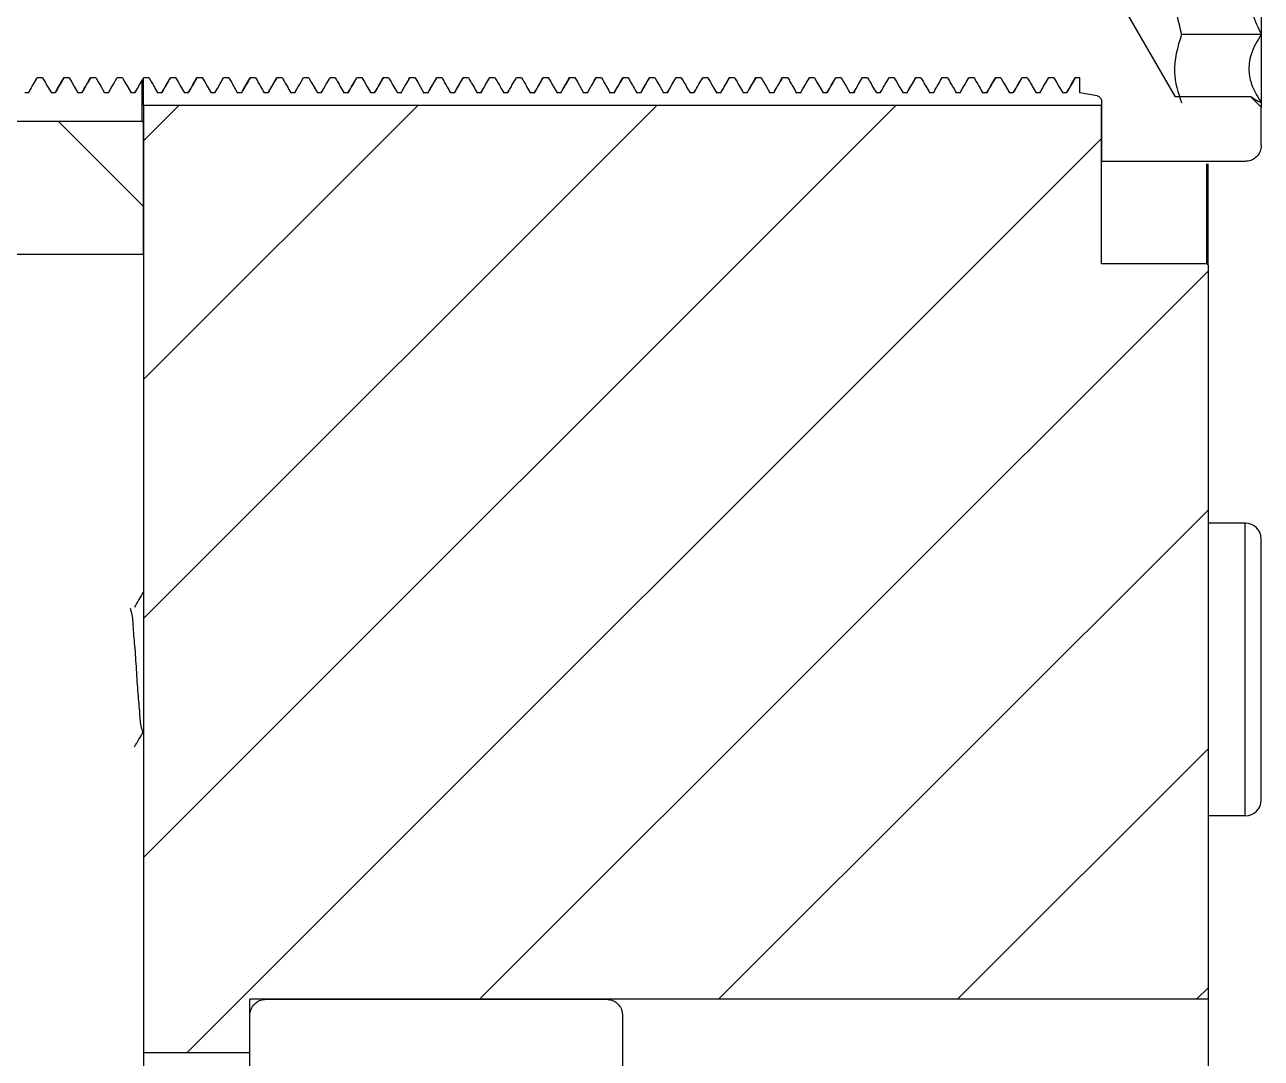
# Model space of a CAD drawing. Header units: millimetres. Extents: x -48 to 1187, y 2 to 839.
# Drawn here: x 820.58 to 843.81, y 751.9 to 771.33 of the extents above; entities that cross this region are included whole.
import ezdxf

# ---------------------------------------------------------------- set-up
doc = ezdxf.new("R2010")
doc.units = ezdxf.units.MM

# ---------------------------------------------------------------- blocks, each defined once
blk = doc.blocks.new('SW_HATCH_4')
at = {"color": 0, "linetype": 'Continuous', "lineweight": 18}
for p, q in [((-89.052, -21.7), (-103.185, -35.833)), ((-93.542, -21.7), (-103.185, -31.343)), ((-98.032, -21.7), (-103.185, -26.852)), ((-102.522, -21.7), (-103.185, -22.362)), ((-104.78, -22), (-103.185, -23.596)), ((-85.185, -22.323), (-102.362, -39.5)), ((-83.185, -24.813), (-96.872, -38.5)), ((-83.185, -29.303), (-92.382, -38.5)), ((-83.185, -33.793), (-87.891, -38.5)), ((-83.185, -38.283), (-83.401, -38.5))]:
    blk.add_line(p, q, dxfattribs=at)

msp = doc.modelspace()

# ---------------------------------------------------------------- linework, layer by layer
at = {"color": 7, "linetype": 'Continuous', "lineweight": 25}
for p, q in [((843.808716, 772.796122), (843.808716, 771.147756)), ((842.194473, 769.97715), (841.308715, 771.511314)), ((843.808716, 771.147756), (842.308713, 771.147756)), ((843.808716, 771.147756), (843.808716, 769.862948)), ((820.789536, 770.291952), (820.814421, 770.334093)), ((820.91335, 770.333556), (820.81469, 770.333556)), ((821.413396, 770.333556), (821.314623, 770.333556)), ((821.913479, 770.333556), (821.814647, 770.333556)), ((822.413428, 770.333556), (822.31476, 770.333556)), ((822.775518, 770.266412), (822.815118, 770.333556)), ((822.808718, 769.81133), (822.808718, 770.321099)), ((822.913347, 770.333556), (822.814612, 770.333556)), ((823.413415, 770.333556), (823.314613, 770.333556)), ((823.913624, 770.333556), (823.814718, 770.333556)), ((824.284403, 770.282982), (824.314533, 770.334003)), ((824.413342, 770.333556), (824.314682, 770.333556)), ((824.913403, 770.333556), (824.814616, 770.333556)), ((825.413471, 770.333556), (825.314661, 770.333556)), ((825.913405, 770.333556), (825.814752, 770.333556)), ((826.279325, 770.27276), (826.315185, 770.333556)), ((826.413354, 770.333556), (826.314604, 770.333556)), ((826.913422, 770.333556), (826.814612, 770.333556)), ((827.413758, 770.333556), (827.314762, 770.333556)), ((827.779932, 770.275114), (827.814652, 770.333944)), ((827.913342, 770.333556), (827.814666, 770.333556)), ((828.413417, 770.333556), (828.314608, 770.333556)), ((828.913463, 770.333556), (828.814668, 770.333556)), ((829.41339, 770.333556), (829.314737, 770.333556)), ((829.784749, 770.281879), (829.815222, 770.333556)), ((829.913361, 770.333556), (829.814596, 770.333556)), ((830.413422, 770.333556), (830.314619, 770.333556)), ((830.913572, 770.333556), (830.814777, 770.333556)), ((831.276281, 770.268647), (831.31477, 770.333854)), ((831.413342, 770.333556), (831.314659, 770.333556)), ((831.913425, 770.333556), (831.814607, 770.333556)), ((832.413448, 770.333556), (832.314676, 770.333556)), ((832.809685, 770.326881), (832.814073, 770.334301)), ((832.913367, 770.333556), (832.814729, 770.333556)), ((833.29173, 770.293711), (833.315229, 770.333556)), ((833.413368, 770.333556), (833.314588, 770.333556)), ((833.913421, 770.333556), (833.814626, 770.333556)), ((834.413482, 770.333556), (834.314776, 770.333556)), ((834.773814, 770.264206), (834.814748, 770.333556)), ((834.913341, 770.333556), (834.814643, 770.333556)), ((835.413432, 770.333556), (835.314607, 770.333556)), ((835.91344, 770.333556), (835.81469, 770.333556)), ((836.303135, 770.315556), (836.31417, 770.334242)), ((836.413359, 770.333556), (836.314721, 770.333556)), ((836.799985, 770.307748), (836.815206, 770.333556)), ((836.913375, 770.333556), (836.814588, 770.333556)), ((837.413428, 770.333556), (837.314626, 770.333556)), ((837.913467, 770.333556), (837.814772, 770.333556)), ((838.272674, 770.262031), (838.314881, 770.333556)), ((838.413341, 770.333556), (838.314632, 770.333556)), ((838.913442, 770.333556), (838.814607, 770.333556)), ((839.413425, 770.333556), (839.314697, 770.333556)), ((839.796932, 770.304797), (839.814296, 770.334212)), ((839.913355, 770.333556), (839.814706, 770.333556)), ((840.401715, 770.333556), (840.314636, 770.333556)), ((840.401715, 770.047812), (840.401715, 770.333556)), ((822.783714, 769.51131), (822.783714, 770.263789)), ((820.649711, 770.047812), (820.578387, 770.047812)), ((821.149645, 770.047812), (821.078328, 770.047812)), ((821.649669, 770.047812), (821.578374, 770.047812)), ((822.149714, 770.047812), (822.078457, 770.047812)), ((822.649738, 770.047812), (822.578309, 770.047812)), ((823.149634, 770.047812), (823.078325, 770.047812)), ((823.64974, 770.047812), (823.578482, 770.047812)), ((824.149934, 770.047812), (824.078379, 770.047812)), ((824.649637, 770.047812), (824.578321, 770.047812)), ((825.149683, 770.047812), (825.078381, 770.047812)), ((825.649714, 770.047812), (825.578449, 770.047812)), ((826.149722, 770.047812), (826.078309, 770.047812)), ((826.649634, 770.047812), (826.578332, 770.047812)), ((827.149702, 770.047812), (827.078489, 770.047812)), ((827.649919, 770.047812), (827.578364, 770.047812)), ((828.149637, 770.047812), (828.07832, 770.047812)), ((828.64969, 770.047812), (828.578396, 770.047812)), ((829.149758, 770.047812), (829.078441, 770.047812)), ((829.6497, 770.047812), (829.578301, 770.047812)), ((830.149641, 770.047812), (830.078339, 770.047812)), ((830.649709, 770.047812), (830.578489, 770.047812)), ((831.149897, 770.047812), (831.078349, 770.047812)), ((831.649629, 770.047812), (831.57832, 770.047812)), ((832.149697, 770.047812), (832.078403, 770.047812)), ((832.649751, 770.047812), (832.578426, 770.047812)), ((833.149684, 770.047812), (833.078293, 770.047812)), ((833.649648, 770.047812), (833.578346, 770.047812)), ((834.149709, 770.047812), (834.078481, 770.047812)), ((834.649874, 770.047812), (834.578341, 770.047812)), ((835.149629, 770.047812), (835.078319, 770.047812)), ((835.649712, 770.047812), (835.57841, 770.047812)), ((836.149743, 770.047812), (836.078418, 770.047812)), ((836.649662, 770.047812), (836.578337, 770.047812)), ((837.149655, 770.047812), (837.078353, 770.047812)), ((837.649712, 770.047812), (837.578477, 770.047812)), ((838.149777, 770.047812), (838.078329, 770.047812)), ((838.649629, 770.047812), (838.578319, 770.047812)), ((839.149719, 770.047812), (839.078421, 770.047812)), ((839.649727, 770.047812), (839.578403, 770.047812)), ((840.149661, 770.047812), (840.078333, 770.047812)), ((840.726079, 769.990621), (840.401715, 770.047812)), ((840.808714, 769.892154), (840.808714, 768.761335)), ((843.610844, 769.97715), (842.194473, 769.97715)), ((843.808716, 769.779263), (843.610844, 769.97715)), ((843.808716, 769.862948), (843.808716, 769.779263)), ((822.808718, 769.81133), (822.808718, 752.011327)), ((840.808714, 769.81133), (822.808718, 769.81133)), ((840.808714, 766.835807), (840.808714, 769.81133)), ((843.808716, 769.061325), (843.808716, 769.779263)), ((822.783714, 769.51131), (811.467176, 769.51131)), ((822.808718, 769.486306), (822.783714, 769.51131)), ((822.808718, 767.011313), (822.808718, 769.486306)), ((843.508715, 768.761335), (840.808714, 768.761335)), ((842.783714, 766.835807), (842.783714, 768.715767)), ((842.808714, 766.810832), (842.808714, 768.714933)), ((822.808718, 767.011313), (810.121959, 767.011313)), ((842.783714, 766.835807), (840.808714, 766.835807)), ((842.808714, 766.810832), (842.783714, 766.835807)), ((842.808714, 766.810832), (842.808714, 753.011314)), ((843.508715, 761.959819), (842.808714, 761.959819)), ((843.508715, 756.4598), (843.508715, 761.959819)), ((843.808716, 756.759791), (843.808716, 761.659799)), ((843.508715, 756.4598), (842.808714, 756.4598)), ((842.808714, 753.011314), (824.808715, 753.011314)), ((824.808715, 752.011327), (824.808715, 753.011314)), ((825.108712, 753.011314), (831.508716, 753.011314)), ((842.808714, 753.011314), (842.808714, 744.511334)), ((824.808715, 751.211313), (824.808715, 752.711324)), ((831.808714, 752.711324), (831.808714, 751.211313)), ((822.808718, 752.011327), (824.808715, 752.011327))]:
    msp.add_line(p, q, dxfattribs=at)
at = {"color": 7, "linetype": 'Continuous', "lineweight": 25, "flags": 128}
for points in [[(820.913358, 770.332245), (820.960348, 770.250766), (821.007339, 770.169286), (821.078336, 770.046173)], [(821.149638, 770.04653), (821.196636, 770.12801), (821.243642, 770.209489), (821.314616, 770.332543)], [(821.413478, 770.332901), (821.460491, 770.251421), (821.507497, 770.169942), (821.578456, 770.046977)], [(821.913427, 770.335464), (821.960514, 770.254044), (822.007602, 770.172624), (822.078405, 770.050196)], [(822.149729, 770.050077), (822.196809, 770.131497), (822.243897, 770.212946), (822.314707, 770.335374)], [(822.413338, 770.333765), (822.460374, 770.252315), (822.507409, 770.170866), (822.578316, 770.04805)], [(822.649626, 770.048467), (822.696676, 770.129917), (822.743719, 770.211367), (822.814604, 770.334093)], [(823.413474, 770.334659), (823.46054, 770.253209), (823.507598, 770.17176), (823.578453, 770.049153)], [(823.64977, 770.048795), (823.69682, 770.130245), (823.743878, 770.211695), (823.814748, 770.334361)], [(823.913364, 770.335076), (823.960436, 770.253656), (824.007517, 770.172207), (824.078342, 770.049689)], [(824.149659, 770.049928), (824.196739, 770.131348), (824.243827, 770.212797), (824.314637, 770.335255)], [(824.413365, 770.332066), (824.460355, 770.250557), (824.507339, 770.169077), (824.578343, 770.045934)], [(824.649645, 770.046262), (824.696636, 770.127742), (824.743634, 770.209221), (824.814623, 770.332305)], [(825.649714, 770.050166), (825.696802, 770.131586), (825.743889, 770.213006), (825.814692, 770.335464)], [(825.913338, 770.333497), (825.960366, 770.252047), (826.007394, 770.170597), (826.078316, 770.047752)], [(826.149626, 770.048169), (826.196661, 770.129619), (826.243704, 770.211069), (826.314604, 770.333854)], [(826.913467, 770.334838), (826.960539, 770.253388), (827.007605, 770.171968), (827.078445, 770.049391)], [(827.149762, 770.049063), (827.196827, 770.130513), (827.243885, 770.211963), (827.31474, 770.33457)], [(827.913379, 770.331887), (827.960355, 770.250408), (828.007338, 770.168928), (828.078357, 770.045726)], [(828.149652, 770.046024), (828.196643, 770.127503), (828.243626, 770.208983), (828.31463, 770.332126)], [(828.649765, 770.047186), (828.696785, 770.128665), (828.743799, 770.210115), (828.814743, 770.33305)], [(829.149706, 770.050226), (829.196794, 770.131646), (829.243889, 770.213066), (829.314684, 770.335494)], [(830.149723, 770.045606), (830.196699, 770.127086), (830.243682, 770.208595), (830.314701, 770.331798)], [(830.413459, 770.335017), (830.460539, 770.253567), (830.507612, 770.172147), (830.578437, 770.0496)], [(830.913348, 770.334748), (830.960413, 770.253299), (831.007479, 770.171849), (831.078326, 770.049272)], [(832.149772, 770.047514), (832.196792, 770.128963), (832.243813, 770.210413), (832.31475, 770.333318)], [(832.413396, 770.335494), (832.460483, 770.254074), (832.507579, 770.172654), (832.578374, 770.050226)], [(832.649698, 770.050256), (832.696786, 770.131675), (832.743874, 770.213095), (832.814677, 770.335523)], [(833.413457, 770.332156), (833.460448, 770.250676), (833.507432, 770.169197), (833.578436, 770.046053)], [(833.649738, 770.045785), (833.696714, 770.127265), (833.743697, 770.208744), (833.814716, 770.331917)], [(834.413348, 770.33454), (834.460406, 770.25309), (834.507463, 770.17164), (834.578326, 770.049004)], [(835.149674, 770.045636), (835.19665, 770.127116), (835.243625, 770.208595), (835.314652, 770.331798)], [(835.413484, 770.333884), (835.460527, 770.252434), (835.507562, 770.170985), (835.578462, 770.048229)], [(835.649772, 770.047812), (835.6968, 770.129261), (835.743835, 770.210741), (835.81475, 770.333556)], [(835.913388, 770.335434), (835.960476, 770.254014), (836.007563, 770.172594), (836.078366, 770.050136)], [(836.149691, 770.050226), (836.196778, 770.131646), (836.243866, 770.213066), (836.314669, 770.335494)], [(836.913464, 770.332364), (836.960463, 770.250885), (837.007454, 770.169405), (837.078443, 770.046322)], [(837.149745, 770.045994), (837.196728, 770.127473), (837.243719, 770.208953), (837.314723, 770.332096)], [(838.149635, 770.049093), (838.196697, 770.130543), (838.243758, 770.211993), (838.314613, 770.334599)], [(838.649681, 770.045487), (838.696657, 770.126996), (838.743629, 770.208476), (838.814659, 770.331709)], [(838.91348, 770.334152), (838.96053, 770.252703), (839.007577, 770.171253), (839.078458, 770.048527)], [(839.149771, 770.04814), (839.19681, 770.129589), (839.24385, 770.211039), (839.314749, 770.333825)], [(839.913351, 770.332543), (839.960353, 770.251064), (840.007352, 770.169584), (840.07833, 770.04653)], [(840.149639, 770.047037), (840.196652, 770.128516), (840.243665, 770.209996), (840.314617, 770.33296)], [(822.808718, 752.011327), (822.808711, 751.833914), (822.808711, 751.304446), (822.808711, 750.431297), (822.808711, 749.228207), (822.808711, 747.71419), (822.808711, 747.131703)]]:
    msp.add_lwpolyline(points, dxfattribs=at)
at = {"color": 7, "linetype": 'Continuous', "lineweight": 18}
msp.add_arc((882.80873, 729.511326), 81.790074, 119.2786259, 240.7213741, dxfattribs=at)
at = {"color": 7, "linetype": 'Continuous', "lineweight": 25}
for centre, start, end in [((843.508683, 761.659786), 0.0025547, 89.993888), ((843.508683, 756.759834), 270.0061123, 359.9917532)]:
    msp.add_arc(centre, 0.300033, start, end, dxfattribs=at)
for points, knots in [([(842.308713, 772.796122), (842.23725, 772.490274), (842.108335, 771.938544), (842.246942, 771.391534), (842.308713, 771.147756)], [0, 0, 0, 0, 0.55434353, 1, 1, 1, 1]), ([(843.808716, 772.796122), (843.734961, 772.638461), (843.599356, 772.348589), (843.559467, 771.905988), (843.637201, 771.507119), (843.74836, 771.274216), (843.808716, 771.147756)], [0, 0, 0, 0, 0.300688018, 0.552836113, 0.757201514, 1, 1, 1, 1]), ([(842.308713, 771.147756), (842.237348, 770.909137), (842.108404, 770.477996), (842.246879, 770.05281), (842.308713, 769.862948)], [0, 0, 0, 0, 0.553460755, 1, 1, 1, 1]), ([(843.808716, 771.147756), (843.735138, 771.026498), (843.602213, 770.807438), (843.558734, 770.452413), (843.639846, 770.137315), (843.748672, 769.960503), (843.808716, 769.862948)], [0, 0, 0, 0, 0.305097304, 0.551181199, 0.752365652, 1, 1, 1, 1]), ([(820.649667, 770.050047), (820.665361, 770.077198), (820.696746, 770.131491), (820.751755, 770.226591), (820.791046, 770.294554), (820.814645, 770.335374)], [0, 0, 0, 0, 0.285449821, 0.570821364, 1, 1, 1, 1]), ([(821.157513, 770.05264), (821.185285, 770.100575), (821.239548, 770.194234), (821.29388, 770.287853), (821.320405, 770.333556)], [0, 0, 0, 0, 0.511809786, 1, 1, 1, 1]), ([(821.649758, 770.04659), (821.665422, 770.073751), (821.696747, 770.128066), (821.751769, 770.223377), (821.791082, 770.291553), (821.814736, 770.332573)], [0, 0, 0, 0, 0.284901689, 0.569736469, 1, 1, 1, 1]), ([(821.656441, 770.052938), (821.684231, 770.100904), (821.73844, 770.194471), (821.792742, 770.287983), (821.819207, 770.333556)], [0, 0, 0, 0, 0.512647339, 1, 1, 1, 1]), ([(822.913429, 770.331709), (822.929089, 770.30455), (822.960413, 770.250224), (823.015388, 770.154816), (823.054729, 770.086583), (823.078407, 770.045517)], [0, 0, 0, 0, 0.284712026, 0.569502213, 1, 1, 1, 1]), ([(823.149701, 770.045428), (823.165361, 770.072587), (823.196685, 770.126913), (823.251667, 770.222326), (823.291003, 770.290572), (823.31468, 770.331649)], [0, 0, 0, 0, 0.284689774, 0.569457703, 1, 1, 1, 1]), ([(823.156668, 770.051537), (823.184447, 770.099522), (823.238881, 770.193549), (823.293385, 770.287535), (823.320074, 770.333556)], [0, 0, 0, 0, 0.510336885, 1, 1, 1, 1]), ([(823.656736, 770.055411), (823.684536, 770.103308), (823.738365, 770.196047), (823.792278, 770.288738), (823.818346, 770.333556)], [0, 0, 0, 0, 0.516466005, 1, 1, 1, 1]), ([(824.657401, 770.052312), (824.685167, 770.100258), (824.739471, 770.194029), (824.793857, 770.287754), (824.820435, 770.333556)], [0, 0, 0, 0, 0.511307824, 1, 1, 1, 1]), ([(824.913477, 770.333139), (824.92915, 770.305978), (824.960489, 770.251665), (825.015504, 770.156389), (825.054813, 770.088255), (825.078456, 770.047275)], [0, 0, 0, 0, 0.2850246611, 0.569971119, 1, 1, 1, 1]), ([(825.149765, 770.046888), (825.165435, 770.074037), (825.196779, 770.128343), (825.251758, 770.223659), (825.291086, 770.291814), (825.314743, 770.332811)], [0, 0, 0, 0, 0.284879329, 0.569836856, 1, 1, 1, 1]), ([(825.156456, 770.053266), (825.184246, 770.101222), (825.238402, 770.19468), (825.292652, 770.288082), (825.319065, 770.333556)], [0, 0, 0, 0, 0.513140587, 1, 1, 1, 1]), ([(825.413419, 770.335523), (825.429114, 770.308373), (825.460499, 770.254079), (825.515501, 770.158985), (825.554797, 770.091035), (825.578397, 770.050226)], [0, 0, 0, 0, 0.285472167, 0.57086605, 1, 1, 1, 1]), ([(826.413443, 770.331828), (826.429103, 770.304669), (826.460428, 770.250343), (826.515396, 770.154942), (826.554742, 770.086722), (826.578421, 770.045666)], [0, 0, 0, 0, 0.28473428, 0.569546727, 1, 1, 1, 1]), ([(826.649716, 770.045487), (826.665376, 770.072646), (826.6967, 770.126972), (826.751675, 770.222379), (826.791017, 770.290613), (826.814694, 770.331679)], [0, 0, 0, 0, 0.284712026, 0.569502213, 1, 1, 1, 1]), ([(826.6566, 770.051656), (826.684382, 770.099642), (826.738798, 770.193629), (826.793285, 770.287575), (826.819954, 770.333556)], [0, 0, 0, 0, 0.510550863, 1, 1, 1, 1]), ([(827.156803, 770.055709), (827.184606, 770.103596), (827.238393, 770.196234), (827.292258, 770.288827), (827.318279, 770.333556)], [0, 0, 0, 0, 0.516919861, 1, 1, 1, 1]), ([(827.413356, 770.334927), (827.429045, 770.307777), (827.46042, 770.253483), (827.515429, 770.158353), (827.554725, 770.090361), (827.578334, 770.04951)], [0, 0, 0, 0, 0.28536018, 0.5706420938, 1, 1, 1, 1]), ([(827.649651, 770.049749), (827.665343, 770.0769), (827.696723, 770.131194), (827.751735, 770.226311), (827.791026, 770.294295), (827.814629, 770.335136)], [0, 0, 0, 0, 0.285393826, 0.570709382, 1, 1, 1, 1]), ([(828.157266, 770.052044), (828.185034, 770.099989), (828.239391, 770.193845), (828.293813, 770.287664), (828.320434, 770.333556)], [0, 0, 0, 0, 0.510837493, 1, 1, 1, 1]), ([(828.413485, 770.333407), (828.429156, 770.306246), (828.460496, 770.251931), (828.515509, 770.156674), (828.554822, 770.088563), (828.578463, 770.047603)], [0, 0, 0, 0, 0.285069248, 0.570071569, 1, 1, 1, 1]), ([(828.65647, 770.053623), (828.684268, 770.101558), (828.73839, 770.194886), (828.79257, 770.28818), (828.818923, 770.333556)], [0, 0, 0, 0, 0.513619306, 1, 1, 1, 1]), ([(828.913411, 770.335523), (828.929108, 770.308384), (828.960507, 770.254098), (829.015481, 770.158988), (829.054786, 770.091034), (829.078389, 770.050226)], [0, 0, 0, 0, 0.285393883, 0.57086605, 1, 1, 1, 1]), ([(829.413338, 770.333258), (829.42901, 770.306098), (829.46035, 770.251784), (829.515358, 770.156515), (829.554672, 770.088394), (829.578316, 770.047424)], [0, 0, 0, 0, 0.2850469536, 0.5700156978, 1, 1, 1, 1]), ([(829.649625, 770.047842), (829.6653, 770.075002), (829.696645, 770.129318), (829.751654, 770.224556), (829.790967, 770.292647), (829.814603, 770.333586)], [0, 0, 0, 0, 0.285125134, 0.570183334, 1, 1, 1, 1]), ([(829.91345, 770.331977), (829.929113, 770.304818), (829.960442, 770.250492), (830.015414, 770.155103), (830.054755, 770.086891), (830.078429, 770.045845)], [0, 0, 0, 0, 0.284767806, 0.569613782, 1, 1, 1, 1]), ([(830.15654, 770.051835), (830.184326, 770.09981), (830.238724, 770.193733), (830.293179, 770.287624), (830.31982, 770.333556)], [0, 0, 0, 0, 0.510784293, 1, 1, 1, 1]), ([(830.649754, 770.049332), (830.665447, 770.076471), (830.696835, 770.130755), (830.751811, 770.225914), (830.791117, 770.29392), (830.814732, 770.334778)], [0, 0, 0, 0, 0.285259586, 0.570586126, 1, 1, 1, 1]), ([(830.656884, 770.055978), (830.684685, 770.103854), (830.738426, 770.196403), (830.792248, 770.288906), (830.818226, 770.333556)], [0, 0, 0, 0, 0.5173098, 1, 1, 1, 1]), ([(831.149643, 770.04957), (831.165335, 770.076709), (831.196724, 770.130995), (831.251704, 770.226141), (831.291009, 770.294139), (831.314621, 770.334987)], [0, 0, 0, 0, 0.2852819138, 0.5706420938, 1, 1, 1, 1]), ([(831.413386, 770.331768), (831.429044, 770.304598), (831.460354, 770.250264), (831.515358, 770.154873), (831.55469, 770.086645), (831.578364, 770.045577)], [0, 0, 0, 0, 0.284790187, 0.569502213, 1, 1, 1, 1]), ([(831.649659, 770.045785), (831.665319, 770.072956), (831.696634, 770.127289), (831.751642, 770.222668), (831.790968, 770.290888), (831.814637, 770.331947)], [0, 0, 0, 0, 0.2848237121, 0.5695692595, 1, 1, 1, 1]), ([(831.657125, 770.051775), (831.68489, 770.099742), (831.739275, 770.193694), (831.793749, 770.287595), (831.820412, 770.333556)], [0, 0, 0, 0, 0.510538087, 1, 1, 1, 1]), ([(831.913484, 770.333646), (831.929165, 770.306497), (831.960529, 770.252193), (832.015491, 770.156937), (832.05482, 770.088857), (832.078462, 770.047931)], [0, 0, 0, 0, 0.285080499, 0.5702279362, 1, 1, 1, 1]), ([(832.156507, 770.053951), (832.1843, 770.101887), (832.238352, 770.195114), (832.292489, 770.288291), (832.318788, 770.333556)], [0, 0, 0, 0, 0.514194852, 1, 1, 1, 1]), ([(832.913345, 770.33299), (832.929017, 770.305841), (832.960366, 770.251535), (833.015342, 770.156237), (833.05467, 770.088103), (833.078323, 770.047126)], [0, 0, 0, 0, 0.284935173, 0.569948552, 1, 1, 1, 1]), ([(833.149625, 770.047543), (833.165303, 770.074692), (833.196662, 770.128997), (833.251634, 770.224277), (833.290958, 770.292391), (833.314603, 770.333348)], [0, 0, 0, 0, 0.285002321, 0.570071569, 1, 1, 1, 1]), ([(833.656495, 770.052014), (833.684281, 770.1), (833.738637, 770.193871), (833.793075, 770.287694), (833.819685, 770.333556)], [0, 0, 0, 0, 0.5111882065, 1, 1, 1, 1]), ([(833.913451, 770.335166), (833.929146, 770.308026), (833.960539, 770.253741), (834.015516, 770.158612), (834.054821, 770.090637), (834.078429, 770.049808)], [0, 0, 0, 0, 0.28533789, 0.570754056, 1, 1, 1, 1]), ([(834.149754, 770.04954), (834.165443, 770.076691), (834.196818, 770.130985), (834.251827, 770.226114), (834.291123, 770.294107), (834.314732, 770.334957)], [0, 0, 0, 0, 0.28536018, 0.5706420938, 1, 1, 1, 1]), ([(834.156966, 770.056216), (834.184765, 770.104093), (834.23846, 770.196567), (834.292249, 770.288986), (834.318189, 770.333556)], [0, 0, 0, 0, 0.51773879, 1, 1, 1, 1]), ([(834.649643, 770.049361), (834.665333, 770.076501), (834.696716, 770.130787), (834.751693, 770.225945), (834.791003, 770.29395), (834.814621, 770.334808)], [0, 0, 0, 0, 0.285248277, 0.570574817, 1, 1, 1, 1]), ([(834.913393, 770.331679), (834.929051, 770.304508), (834.960361, 770.250175), (835.015372, 770.154778), (835.054698, 770.086536), (835.078372, 770.045457)], [0, 0, 0, 0, 0.284767929, 0.569457703, 1, 1, 1, 1]), ([(835.15699, 770.051597), (835.184761, 770.099573), (835.23918, 770.193583), (835.293679, 770.287545), (835.320366, 770.333556)], [0, 0, 0, 0, 0.51032753, 1, 1, 1, 1]), ([(835.656544, 770.054309), (835.684339, 770.102235), (835.738338, 770.195343), (835.792423, 770.2884), (835.818669, 770.333556)], [0, 0, 0, 0, 0.514744207, 1, 1, 1, 1]), ([(836.413344, 770.332752), (836.429011, 770.305591), (836.460341, 770.251277), (836.515356, 770.155972), (836.55467, 770.087808), (836.578322, 770.046798)], [0, 0, 0, 0, 0.284935245, 0.569792298, 1, 1, 1, 1]), ([(836.649632, 770.047216), (836.665302, 770.074376), (836.696637, 770.12869), (836.751642, 770.223969), (836.790956, 770.2921), (836.814603, 770.33308)], [0, 0, 0, 0, 0.285016595, 0.569954983, 1, 1, 1, 1]), ([(837.156465, 770.052282), (837.184254, 770.100258), (837.238574, 770.194039), (837.292973, 770.287774), (837.319543, 770.333556)], [0, 0, 0, 0, 0.511573347, 1, 1, 1, 1]), ([(837.413443, 770.335285), (837.429141, 770.308146), (837.46054, 770.253862), (837.515509, 770.158738), (837.554817, 770.090775), (837.578425, 770.049957)], [0, 0, 0, 0, 0.285369928, 0.57080682, 1, 1, 1, 1]), ([(837.649746, 770.049749), (837.665439, 770.076888), (837.696831, 770.131174), (837.751802, 770.226305), (837.791113, 770.294279), (837.814724, 770.335106)], [0, 0, 0, 0, 0.285332232, 0.570742742, 1, 1, 1, 1]), ([(837.91334, 770.334301), (837.929026, 770.307162), (837.960401, 770.252876), (838.01539, 770.157685), (838.054695, 770.089635), (838.078318, 770.048736)], [0, 0, 0, 0, 0.285142044, 0.570362332, 1, 1, 1, 1]), ([(838.413408, 770.331619), (838.429067, 770.30446), (838.460388, 770.250134), (838.515365, 770.154719), (838.554704, 770.086474), (838.578382, 770.045398)], [0, 0, 0, 0, 0.284685745, 0.569449648, 1, 1, 1, 1]), ([(838.656878, 770.051507), (838.684652, 770.099482), (838.739091, 770.193518), (838.793597, 770.287515), (838.820295, 770.333556)], [0, 0, 0, 0, 0.51017999, 1, 1, 1, 1]), ([(839.156592, 770.054666), (839.18439, 770.102583), (839.238335, 770.195571), (839.292367, 770.288509), (839.318557, 770.333556)], [0, 0, 0, 0, 0.515297873, 1, 1, 1, 1]), ([(839.41338, 770.335374), (839.429073, 770.308224), (839.460456, 770.253929), (839.515465, 770.158829), (839.554758, 770.090867), (839.578358, 770.050047)], [0, 0, 0, 0, 0.285444164, 0.570815707, 1, 1, 1, 1]), ([(839.649679, 770.050166), (839.665374, 770.077317), (839.696759, 770.13161), (839.751761, 770.226704), (839.791057, 770.294654), (839.814657, 770.335464)], [0, 0, 0, 0, 0.285472167, 0.57086605, 1, 1, 1, 1]), ([(840.157648, 770.053236), (840.185425, 770.101151), (840.239603, 770.194608), (840.293839, 770.288031), (840.320269, 770.333556)], [0, 0, 0, 0, 0.512697727, 1, 1, 1, 1]), ([(820.667988, 770.098803), (820.667495, 770.089069), (820.666539, 770.070194), (820.655202, 770.055115), (820.649711, 770.047812)], [0, 0, 0, 0, 0.515705294, 1, 1, 1, 1]), ([(822.167894, 770.097611), (822.167394, 770.088645), (822.166368, 770.070237), (822.155361, 770.055415), (822.149714, 770.047812)], [0, 0, 0, 0, 0.487064702, 1, 1, 1, 1]), ([(822.668007, 770.097403), (822.667503, 770.088605), (822.666452, 770.070265), (822.655458, 770.055496), (822.649738, 770.047812)], [0, 0, 0, 0, 0.47967573, 1, 1, 1, 1]), ([(824.168412, 770.098058), (824.167902, 770.088963), (824.16686, 770.070359), (824.15566, 770.055438), (824.149934, 770.047812)], [0, 0, 0, 0, 0.4888646264, 1, 1, 1, 1]), ([(825.667916, 770.09776), (825.667416, 770.088742), (825.666392, 770.070281), (825.655358, 770.055416), (825.649714, 770.047812)], [0, 0, 0, 0, 0.488490298, 1, 1, 1, 1]), ([(826.167969, 770.097284), (826.167464, 770.088539), (826.166409, 770.070245), (826.155445, 770.055506), (826.149722, 770.047812)], [0, 0, 0, 0, 0.477989794, 1, 1, 1, 1]), ([(827.668374, 770.097969), (827.667866, 770.088916), (827.666822, 770.070347), (827.655647, 770.055448), (827.649919, 770.047812)], [0, 0, 0, 0, 0.487500034, 1, 1, 1, 1]), ([(829.168012, 770.101843), (829.167714, 770.086771), (829.167304, 770.066058), (829.153514, 770.051717), (829.149758, 770.047812)], [0, 0, 0, 0, 0.727670371, 1, 1, 1, 1]), ([(829.667924, 770.097194), (829.66742, 770.088492), (829.666364, 770.070232), (829.655425, 770.055515), (829.6497, 770.047812)], [0, 0, 0, 0, 0.4765835576, 1, 1, 1, 1]), ([(831.168329, 770.09788), (831.167818, 770.08887), (831.166767, 770.070338), (831.155623, 770.055457), (831.149897, 770.047812)], [0, 0, 0, 0, 0.486175531, 1, 1, 1, 1]), ([(832.667982, 770.100651), (832.667963, 770.082525), (832.66794, 770.06108), (832.652188, 770.04959), (832.649751, 770.047812)], [0, 0, 0, 0, 0.845240226, 1, 1, 1, 1]), ([(833.167886, 770.097075), (833.167382, 770.088425), (833.166321, 770.070212), (833.155413, 770.055524), (833.149684, 770.047812)], [0, 0, 0, 0, 0.474883294, 1, 1, 1, 1]), ([(834.668269, 770.09776), (834.667763, 770.088803), (834.666719, 770.070316), (834.655604, 770.055467), (834.649874, 770.047812)], [0, 0, 0, 0, 0.4845005517, 1, 1, 1, 1]), ([(836.167952, 770.095942), (836.167733, 770.0767), (836.167492, 770.055643), (836.151151, 770.048433), (836.149743, 770.047812)], [0, 0, 0, 0, 0.9138214619, 1, 1, 1, 1]), ([(836.667841, 770.096956), (836.66734, 770.088348), (836.666281, 770.070176), (836.655392, 770.055523), (836.649662, 770.047812)], [0, 0, 0, 0, 0.473692048, 1, 1, 1, 1]), ([(837.667832, 770.097194), (837.667335, 770.088374), (837.666305, 770.070113), (837.655367, 770.055412), (837.649712, 770.047812)], [0, 0, 0, 0, 0.483012057, 1, 1, 1, 1]), ([(838.168086, 770.097641), (838.16758, 770.088739), (838.166532, 770.07031), (838.155486, 770.055478), (838.149777, 770.047812)], [0, 0, 0, 0, 0.483085992, 1, 1, 1, 1]), ([(839.667922, 770.087568), (839.666421, 770.068968), (839.664878, 770.049832), (839.650141, 770.047867), (839.649727, 770.047812)], [0, 0, 0, 0, 0.971959129, 1, 1, 1, 1]), ([(840.726079, 769.990621), (840.736896, 769.987602), (840.758592, 769.981547), (840.785077, 769.959476), (840.803104, 769.930593), (840.808486, 769.90659), (840.808688, 769.893773), (840.808714, 769.892154)], [0, 0, 0, 0, 0.240175639, 0.481763619, 0.723246312, 0.965035358, 1, 1, 1, 1]), ([(843.808716, 769.862948), (843.762219, 769.882495), (843.691199, 769.912352), (843.631469, 769.960518), (843.610844, 769.97715)], [0, 0, 0, 0, 0.654692006, 1, 1, 1, 1]), ([(843.808716, 769.061325), (843.808306, 769.049792), (843.806701, 769.004677), (843.78345, 768.927536), (843.723935, 768.844052), (843.63988, 768.785352), (843.563469, 768.7631), (843.519303, 768.761676), (843.508715, 768.761335)], [0, 0, 0, 0, 0.073725161, 0.288399333, 0.503042773, 0.71765772, 0.93231339, 1, 1, 1, 1]), ([(822.805291, 760.666845), (822.777504, 760.619), (822.721948, 760.523341), (822.666346, 760.427709), (822.638554, 760.379909)], [0, 0, 0, 0, 0.500160931, 1, 1, 1, 1]), ([(822.556665, 760.362236), (822.564621, 760.34101), (822.60273, 760.239343), (822.608451, 759.999332), (822.646247, 759.638952), (822.672522, 759.210187), (822.699315, 758.781461), (822.736106, 758.420654), (822.744269, 758.171761), (822.786469, 758.061722), (822.797848, 758.032052)], [0, 0, 0, 0, 0.028888047, 0.138366965, 0.301629056, 0.494093606, 0.686584579, 0.849938076, 0.959537716, 1, 1, 1, 1]), ([(822.641475, 757.756798), (822.669248, 757.804595), (822.722575, 757.89637), (822.775986, 757.988097), (822.801581, 758.032052)], [0, 0, 0, 0, 0.520807732, 1, 1, 1, 1]), ([(824.808715, 752.711324), (824.80885, 752.717853), (824.809678, 752.757953), (824.827559, 752.831184), (824.882927, 752.917551), (824.963892, 752.980355), (825.043948, 753.008263), (825.093126, 753.01058), (825.108712, 753.011314)], [0, 0, 0, 0, 0.041747492, 0.256414181, 0.47107171, 0.685742456, 0.900402458, 1, 1, 1, 1]), ([(831.508716, 753.011314), (831.537369, 753.008901), (831.599692, 753.003651), (831.687491, 752.959064), (831.759045, 752.886415), (831.801675, 752.799347), (831.806541, 752.738504), (831.808714, 752.711324)], [0, 0, 0, 0, 0.182660011, 0.397310329, 0.611994261, 0.826664842, 1, 1, 1, 1])]:
    msp.add_open_spline(points, degree=3, knots=knots, dxfattribs=at)

# ---------------------------------------------------------------- block references
at = {"color": 7, "linetype": 'Continuous', "lineweight": 18}
msp.add_blockref('SW_HATCH_4', (925.993347, 791.511325), dxfattribs=at)

doc.saveas('drawing.dxf')
